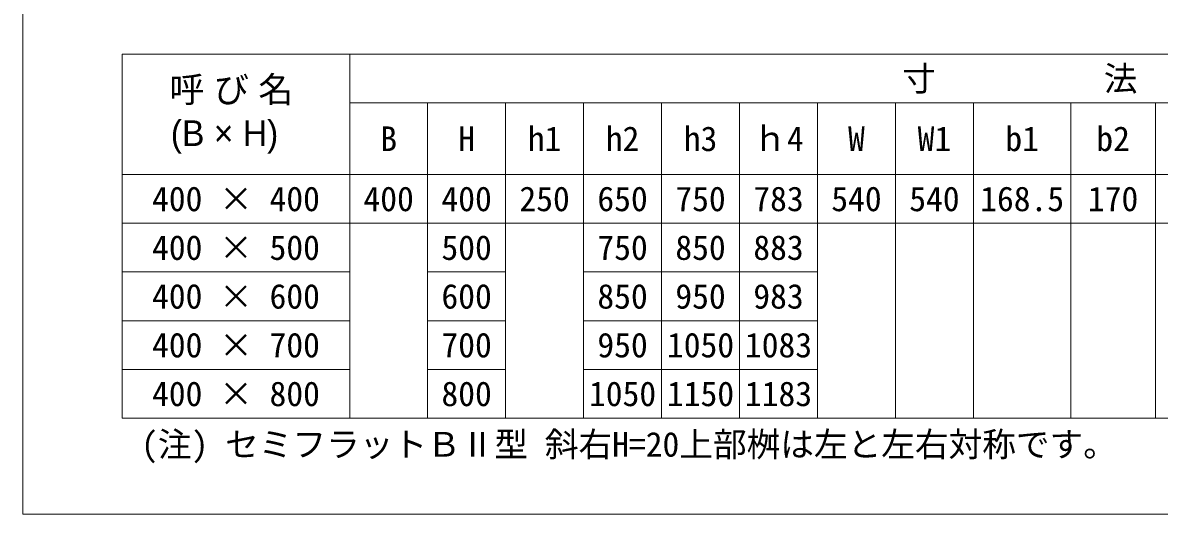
# Model space of a CAD drawing. Units: millimetres at full size; details may follow other scales. Extents: x -36174 to -11409, y 24892 to 47415.
# Drawn here: x -20400 to -18651, y 40098 to 40855 of the extents above; entities that cross this region are included whole.
import ezdxf
from ezdxf.enums import TextEntityAlignment as Align

# ---------------------------------------------------------------- set-up
doc = ezdxf.new("R2010")
doc.units = ezdxf.units.MM
doc.header["$LTSCALE"] = 30
for name, color, linetype, lineweight in [('0_2', 7, 'Continuous', 13), ('DEFPOINTS_3', 8, 'Continuous', 0), ('寸法線', 7, 'Continuous', 9), ('枠', 5, 'Continuous', 5)]:
    doc.layers.add(name, color=color, linetype=linetype, lineweight=lineweight)
doc.styles.add('ＭＳ ゴシック', font='')
doc.styles.add('ＭＳ Ｐゴシック', font='')
doc.styles.get('ＭＳ ゴシック').set_extended_font_data('MS Gothic')
doc.styles.get('ＭＳ Ｐゴシック').set_extended_font_data('MS PGothic')

msp = doc.modelspace()

# ---------------------------------------------------------------- linework, layer by layer
at = {"layer": 'DEFPOINTS_3'}
for p, q in [((-19896.73, 40546.26), (-19776.73, 40546.26)), ((-19656.73, 40546.26), (-19536.73, 40546.26)), ((-19176.73, 40546.26), (-17156.73, 40546.26))]:
    msp.add_line(p, q, dxfattribs=at)
at = {"layer": '寸法線', "lineweight": 13}
for p, q in [((-20246.73, 40806.26), (-16836.73, 40806.26)), ((-20246.73, 40806.26), (-20246.73, 40246.26)), ((-19896.73, 40806.26), (-19896.73, 40621.26)), ((-19896.73, 40731.26), (-16836.73, 40731.26)), ((-19776.73, 40731.26), (-19776.73, 40621.26)), ((-19656.73, 40731.26), (-19656.73, 40621.26)), ((-19536.73, 40731.26), (-19536.73, 40621.26)), ((-19416.73, 40731.26), (-19416.73, 40621.26)), ((-19296.73, 40731.26), (-19296.73, 40621.26)), ((-19176.73, 40731.26), (-19176.73, 40621.26)), ((-19056.73, 40731.26), (-19056.73, 40621.26)), ((-18936.73, 40731.26), (-18936.73, 40621.26)), ((-18786.73, 40731.26), (-18786.73, 40621.26)), ((-18656.73, 40731.26), (-18656.73, 40621.26)), ((-20246.73, 40621.26), (-19896.73, 40621.26)), ((-19896.73, 40621.26), (-19776.73, 40621.26)), ((-19896.73, 40621.26), (-19896.73, 40546.26)), ((-19776.73, 40621.26), (-19656.73, 40621.26)), ((-19776.73, 40621.26), (-19776.73, 40546.26)), ((-19656.73, 40621.26), (-16836.73, 40621.26)), ((-19656.73, 40621.26), (-19656.73, 40546.26)), ((-19536.73, 40621.26), (-19536.73, 40471.26)), ((-19416.73, 40621.26), (-19416.73, 40246.26)), ((-19296.73, 40621.26), (-19296.73, 40246.26)), ((-19176.73, 40621.26), (-19176.73, 40246.26)), ((-19056.73, 40621.26), (-19056.73, 40246.26)), ((-18936.73, 40621.26), (-18936.73, 40246.26)), ((-18786.73, 40621.26), (-18786.73, 40246.26)), ((-18656.73, 40621.26), (-18656.73, 40246.26)), ((-20246.73, 40546.26), (-19896.73, 40546.26)), ((-19896.73, 40546.26), (-19896.73, 40246.26)), ((-19776.73, 40546.26), (-19656.73, 40546.26)), ((-19776.73, 40546.26), (-19776.73, 40246.26)), ((-19656.73, 40546.26), (-19656.73, 40246.26)), ((-19536.73, 40546.26), (-19176.73, 40546.26)), ((-20246.73, 40471.26), (-19896.73, 40471.26)), ((-19776.73, 40471.26), (-19656.73, 40471.26)), ((-19536.73, 40471.26), (-19176.73, 40471.26)), ((-19536.73, 40471.26), (-19536.73, 40246.26)), ((-20246.73, 40396.26), (-19896.73, 40396.26)), ((-19776.73, 40396.26), (-19656.73, 40396.26)), ((-19536.73, 40396.26), (-19176.73, 40396.26)), ((-20246.73, 40321.26), (-19896.73, 40321.26)), ((-19776.73, 40321.26), (-19656.73, 40321.26)), ((-19536.73, 40321.26), (-19176.73, 40321.26)), ((-20246.73, 40246.26), (-19536.73, 40246.26)), ((-19536.73, 40246.26), (-19176.73, 40246.26)), ((-19176.73, 40246.26), (-17316.73, 40246.26))]:
    msp.add_line(p, q, dxfattribs=at)
at = {"layer": '枠', "lineweight": 20}
for q in [(-20399.92, 43958.36), (-14799.92, 40098.36)]:
    msp.add_line((-20399.92, 40098.36), q, dxfattribs=at)

# ---------------------------------------------------------------- texts
at = {"layer": '0_2', "style": 'ＭＳ ゴシック'}
msp.add_text('(注) セミフラットＢⅡ型 斜右H=20上部桝は左と左右対称です。', height=37.98, dxfattribs=at).set_placement((-20217.74, 40175.6), align=Align.BOTTOM_LEFT)
at = {"layer": '寸法線', "style": 'ＭＳ ゴシック'}
for s, p in [('寸          法            （ｍｍ）', (-18606.73, 40768.76)), ('B', (-19836.73, 40676.26)), ('H', (-19716.73, 40676.26)), ('h1', (-19596.73, 40676.26)), ('h2', (-19476.73, 40676.26)), ('h3', (-19356.73, 40676.26)), ('ｈ4', (-19236.73, 40676.26)), ('W', (-19116.73, 40676.26)), ('W1', (-18996.73, 40676.26)), ('b1', (-18861.73, 40676.26)), ('b2', (-18721.73, 40676.26)), ('400 × 400', (-20071.73, 40583.76)), ('400', (-19836.73, 40583.76)), ('400', (-19716.73, 40583.76)), ('250', (-19596.73, 40583.76)), ('650', (-19476.73, 40583.76)), ('750', (-19356.73, 40583.76)), ('783', (-19236.73, 40583.76)), ('540', (-19116.73, 40583.76)), ('540', (-18996.73, 40583.76)), ('168.5', (-18861.73, 40583.76)), ('170', (-18721.73, 40583.76)), ('400 × 500', (-20071.73, 40508.76)), ('500', (-19716.73, 40508.76)), ('750', (-19476.73, 40508.76)), ('850', (-19356.73, 40508.76)), ('883', (-19236.73, 40508.76)), ('400 × 600', (-20071.73, 40433.76)), ('600', (-19716.73, 40433.76)), ('850', (-19476.73, 40433.76)), ('950', (-19356.73, 40433.76)), ('983', (-19236.73, 40433.76)), ('400 × 700', (-20071.73, 40358.76)), ('700', (-19716.73, 40358.76)), ('950', (-19476.73, 40358.76)), ('1050', (-19356.73, 40358.76)), ('1083', (-19236.73, 40358.76)), ('400 × 800', (-20071.73, 40283.76)), ('800', (-19716.73, 40283.76)), ('1050', (-19476.73, 40283.76)), ('1150', (-19356.73, 40283.76)), ('1183', (-19236.73, 40283.76))]:
    msp.add_text(s, height=37.98, dxfattribs=at).set_placement(p, align=Align.MIDDLE_CENTER)
at = {"layer": '寸法線', "style": 'ＭＳ Ｐゴシック'}
for s, p in [('呼 び 名', (-20174.2, 40720.36)), ('(B × H)', (-20172.07, 40653.16))]:
    msp.add_text(s, height=39.59, dxfattribs=at).set_placement(p, align=Align.BOTTOM_LEFT)

doc.saveas('drawing.dxf')
